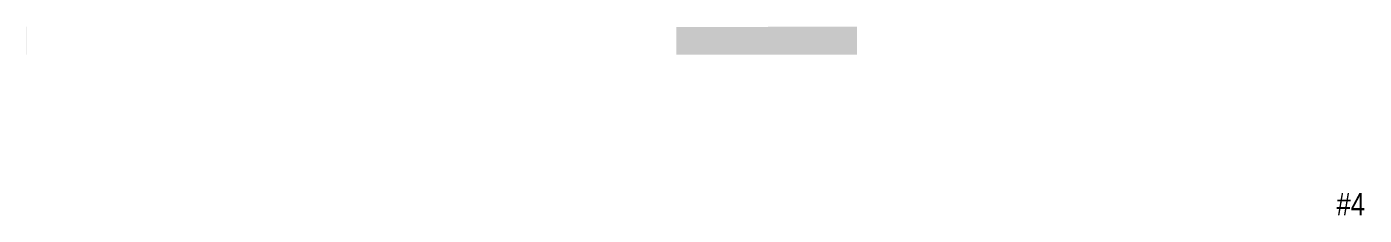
# Model space of a CAD drawing. Header units: inches. Extents: x 0 to 15441, y -6 to 2753.
# Drawn here: x 15201.7 to 15440.5, y 2680 to 2713.8 of the extents above; entities that cross this region are included whole.
import ezdxf

# ---------------------------------------------------------------- set-up
doc = ezdxf.new("R2010")
doc.units = ezdxf.units.IN
doc.header["$MEASUREMENT"] = 0
doc.layers.add('TEXT80', color=9, linetype='Continuous')
doc.layers.add('WALLS', color=7, linetype='Continuous', lineweight=30)
doc.styles.add('ARCHENT', font='technical.ttf', dxfattribs={"height": 6})

msp = doc.modelspace()

# ---------------------------------------------------------------- hatches: boundary and pattern name
at = {"layer": 'WALLS', "linetype": 'Continuous', "lineweight": 20, "ltscale": 20}
h = msp.add_hatch(dxfattribs=at)
h.set_pattern_fill('ZIGZAG', color=6, scale=10, style=0)
h.set_pattern_definition([(360, (15044.022, 1943.8385), (1.25, 1.25), [1.25, -1.25]), (90, (15045.272, 1943.8385), (-1.25, 1.25), [1.25, -1.25])])
h.paths.add_polyline_path([(15317.68, 2713.74), (15317.68, 2708.73), (15337.71, 2708.73), (15337.71, 2713.74)])
h.paths.add_polyline_path([(15201.66, 2713.75), (15201.66, 2708.75), (15201.71, 2708.75), (15201.71, 2713.75)])
h = msp.add_hatch(dxfattribs=at)
h.set_pattern_fill('ZIGZAG', color=6, scale=10, style=0)
h.set_pattern_definition([(360, (15056.2442, 1943.8649), (1.25, 1.25), [1.25, -1.25]), (90, (15057.4942, 1943.8649), (-1.25, 1.25), [1.25, -1.25])])
h.paths.add_polyline_path([(15213.88, 2713.77), (15213.88, 2708.77), (15213.93, 2708.77), (15213.93, 2713.77)])
h.paths.add_polyline_path([(15334.03, 2713.76), (15334.03, 2708.76), (15349.93, 2708.76), (15349.93, 2713.76)])

# ---------------------------------------------------------------- texts
at = {"layer": 'TEXT80', "color": 7, "linetype": 'Continuous', "lineweight": 40, "insert": (15438.1, 2681.98), "char_height": 4, "width": 360.0625, "attachment_point": 5, "rotation": 0.0328, "style": 'ARCHENT'}
msp.add_mtext('#4', dxfattribs=at)

doc.saveas('drawing.dxf')
